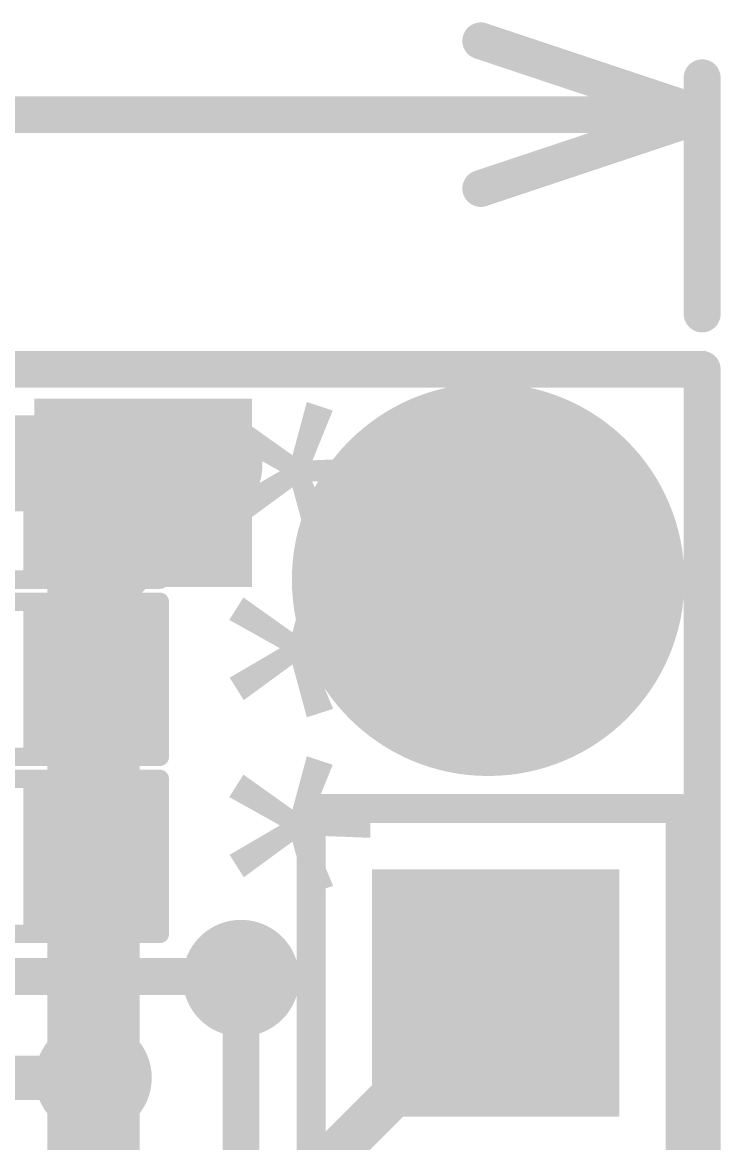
# Model space of a CAD drawing. Header units: millimetres. Extents: x -0.12 to 2.11, y 0 to 1.55.
# Drawn here: x 1.9187 to 2.108, y 1.2454 to 1.549 of the extents above; entities that cross this region are included whole.
import ezdxf

# ---------------------------------------------------------------- set-up
doc = ezdxf.new("R2010")
doc.units = ezdxf.units.MM
doc.header["$MEASUREMENT"] = 0
for name, color, linetype in [('BottomLayer', 5, 'Continuous'), ('BottomSolder', 6, 'Continuous'), ('Mechanical1', 6, 'Continuous'), ('Mechanical2', 216, 'Continuous'), ('MultiLayer', 9, 'Continuous'), ('PadHoleLayer', 156, 'Continuous'), ('TopLayer', 1, 'Continuous'), ('TopOverlay', 2, 'Continuous'), ('TopPaste', 8, 'Continuous'), ('TopSolder', 216, 'Continuous'), ('ViaHoleLayer', 16, 'Continuous')]:
    doc.layers.add(name, color=color, linetype=linetype)
doc.styles.add('Arial', font='', dxfattribs={"height": 0.2})
doc.styles.get('Arial').set_extended_font_data('Arial')

# ---------------------------------------------------------------- blocks, each defined once
blk = doc.blocks.new('R___0603_15')
at = {"layer": 'TopLayer'}
for points in [[(-0.015, 0.0175), (-0.015, -0.0175), (-0.045, -0.0175), (-0.045, 0.0175)], [(0.045, 0.0175), (0.045, -0.0175), (0.015, -0.0175), (0.015, 0.0175)]]:
    blk.add_hatch(color=1, dxfattribs=at).paths.add_polyline_path(points)
at = {"layer": 'TopPaste'}
for points in [[(-0.015, 0.0175), (-0.015, -0.0175), (-0.045, -0.0175), (-0.045, 0.0175)], [(0.045, 0.0175), (0.045, -0.0175), (0.015, -0.0175), (0.015, 0.0175)]]:
    blk.add_hatch(color=8, dxfattribs=at).paths.add_polyline_path(points)
at = {"layer": 'TopSolder'}
for points in [[(-0.011, 0.0215), (-0.011, -0.0215), (-0.049, -0.0215), (-0.049, 0.0215)], [(0.049, 0.0215), (0.049, -0.0215), (0.011, -0.0215), (0.011, 0.0215)]]:
    blk.add_hatch(color=216, dxfattribs=at).paths.add_polyline_path(points)
at = {"layer": 'TopOverlay', "const_width": 0.005}
for points in [[(-0.048, -0.021), (-0.048, 0.021)], [(-0.048, 0.021), (0.048, 0.021)], [(0.048, -0.021), (0.048, 0.021)], [(-0.048, -0.021), (0.048, -0.021)]]:
    blk.add_lwpolyline(points, dxfattribs=at)
at = {"layer": 'TopOverlay', "const_width": 0.0025}
for points in [[(-0.04925, 0.021, 1), (-0.04675, 0.021, 1)], [(-0.04925, 0.021, 1), (-0.04675, 0.021, 1)], [(0.04675, 0.021, 1), (0.04925, 0.021, 1)], [(0.04675, 0.021, 1), (0.04925, 0.021, 1)], [(-0.04925, -0.021, 1), (-0.04675, -0.021, 1)], [(-0.04925, -0.021, 1), (-0.04675, -0.021, 1)], [(0.04675, -0.021, 1), (0.04925, -0.021, 1)], [(0.04675, -0.021, 1), (0.04925, -0.021, 1)]]:
    blk.add_lwpolyline(points, format="xyb", close=True, dxfattribs=at)
blk = doc.blocks.new('R___0603_16')
at = {"layer": 'TopLayer'}
for points in [[(-0.015, 0.0175), (-0.015, -0.0175), (-0.045, -0.0175), (-0.045, 0.0175)], [(0.045, 0.0175), (0.045, -0.0175), (0.015, -0.0175), (0.015, 0.0175)]]:
    blk.add_hatch(color=1, dxfattribs=at).paths.add_polyline_path(points)
at = {"layer": 'TopPaste'}
for points in [[(-0.015, 0.0175), (-0.015, -0.0175), (-0.045, -0.0175), (-0.045, 0.0175)], [(0.045, 0.0175), (0.045, -0.0175), (0.015, -0.0175), (0.015, 0.0175)]]:
    blk.add_hatch(color=8, dxfattribs=at).paths.add_polyline_path(points)
at = {"layer": 'TopSolder'}
for points in [[(-0.011, 0.0215), (-0.011, -0.0215), (-0.049, -0.0215), (-0.049, 0.0215)], [(0.049, 0.0215), (0.049, -0.0215), (0.011, -0.0215), (0.011, 0.0215)]]:
    blk.add_hatch(color=216, dxfattribs=at).paths.add_polyline_path(points)
at = {"layer": 'TopOverlay', "const_width": 0.005}
for points in [[(-0.048, -0.021), (-0.048, 0.021)], [(-0.048, 0.021), (0.048, 0.021)], [(0.048, -0.021), (0.048, 0.021)], [(-0.048, -0.021), (0.048, -0.021)]]:
    blk.add_lwpolyline(points, dxfattribs=at)
at = {"layer": 'TopOverlay', "const_width": 0.0025}
for points in [[(-0.04925, 0.021, 1), (-0.04675, 0.021, 1)], [(-0.04925, 0.021, 1), (-0.04675, 0.021, 1)], [(0.04675, 0.021, 1), (0.04925, 0.021, 1)], [(0.04675, 0.021, 1), (0.04925, 0.021, 1)], [(-0.04925, -0.021, 1), (-0.04675, -0.021, 1)], [(-0.04925, -0.021, 1), (-0.04675, -0.021, 1)], [(0.04675, -0.021, 1), (0.04925, -0.021, 1)], [(0.04675, -0.021, 1), (0.04925, -0.021, 1)]]:
    blk.add_lwpolyline(points, format="xyb", close=True, dxfattribs=at)
blk = doc.blocks.new('R___0603_18')
at = {"layer": 'TopLayer'}
for points in [[(-0.015, 0.0175), (-0.015, -0.0175), (-0.045, -0.0175), (-0.045, 0.0175)], [(0.045, 0.0175), (0.045, -0.0175), (0.015, -0.0175), (0.015, 0.0175)]]:
    blk.add_hatch(color=1, dxfattribs=at).paths.add_polyline_path(points)
at = {"layer": 'TopPaste'}
for points in [[(-0.015, 0.0175), (-0.015, -0.0175), (-0.045, -0.0175), (-0.045, 0.0175)], [(0.045, 0.0175), (0.045, -0.0175), (0.015, -0.0175), (0.015, 0.0175)]]:
    blk.add_hatch(color=8, dxfattribs=at).paths.add_polyline_path(points)
at = {"layer": 'TopSolder'}
for points in [[(-0.011, 0.0215), (-0.011, -0.0215), (-0.049, -0.0215), (-0.049, 0.0215)], [(0.049, 0.0215), (0.049, -0.0215), (0.011, -0.0215), (0.011, 0.0215)]]:
    blk.add_hatch(color=216, dxfattribs=at).paths.add_polyline_path(points)
at = {"layer": 'TopOverlay', "const_width": 0.005}
for points in [[(-0.048, -0.021), (-0.048, 0.021)], [(-0.048, 0.021), (0.048, 0.021)], [(0.048, -0.021), (0.048, 0.021)], [(-0.048, -0.021), (0.048, -0.021)]]:
    blk.add_lwpolyline(points, dxfattribs=at)
at = {"layer": 'TopOverlay', "const_width": 0.0025}
for points in [[(-0.04925, 0.021, 1), (-0.04675, 0.021, 1)], [(-0.04925, 0.021, 1), (-0.04675, 0.021, 1)], [(0.04675, 0.021, 1), (0.04925, 0.021, 1)], [(0.04675, 0.021, 1), (0.04925, 0.021, 1)], [(-0.04925, -0.021, 1), (-0.04675, -0.021, 1)], [(-0.04925, -0.021, 1), (-0.04675, -0.021, 1)], [(0.04675, -0.021, 1), (0.04925, -0.021, 1)], [(0.04675, -0.021, 1), (0.04925, -0.021, 1)]]:
    blk.add_lwpolyline(points, format="xyb", close=True, dxfattribs=at)
blk = doc.blocks.new('HDR1X6__32')
at = {"layer": 'BottomLayer'}
blk.add_hatch(color=5, dxfattribs=at).paths.add_polyline_path([(-0.02953, 0.02953), (0.02953, 0.02953), (0.02953, -0.02953), (-0.02953, -0.02953)])
at = {"layer": 'BottomSolder'}
blk.add_hatch(color=6, dxfattribs=at).paths.add_polyline_path([(-0.03353, 0.03353), (0.03353, 0.03353), (0.03353, -0.03353), (-0.03353, -0.03353)])
at = {"layer": 'MultiLayer'}
blk.add_hatch(color=9, dxfattribs=at).paths.add_polyline_path([(-0.02953, 0.02953), (0.02953, 0.02953), (0.02953, -0.02953), (-0.02953, -0.02953)])
at = {"layer": 'PadHoleLayer'}
h = blk.add_hatch(color=156, dxfattribs=at)
edge = h.paths.add_edge_path()
edge.add_arc((0, 0), 0.01772, 0, 360)
at = {"layer": 'TopLayer'}
blk.add_hatch(color=1, dxfattribs=at).paths.add_polyline_path([(-0.02953, 0.02953), (0.02953, 0.02953), (0.02953, -0.02953), (-0.02953, -0.02953)])
at = {"layer": 'TopSolder'}
blk.add_hatch(color=216, dxfattribs=at).paths.add_polyline_path([(-0.03353, 0.03353), (0.03353, 0.03353), (0.03353, -0.03353), (-0.03353, -0.03353)])
at = {"layer": 'TopOverlay', "const_width": 0.00787}
for points in [[(-0.05, -0.05), (-0.05, 0.05)], [(0.55, 0.05), (-0.05, 0.05)], [(0.55, -0.05), (-0.05, -0.05)]]:
    blk.add_lwpolyline(points, dxfattribs=at)
at = {"layer": 'TopOverlay', "const_width": 0.00394}
for points in [[(-0.05197, 0.05, 1), (-0.04803, 0.05, 1)], [(-0.05197, 0.05, 1), (-0.04803, 0.05, 1)], [(-0.05197, -0.05, 1), (-0.04803, -0.05, 1)], [(-0.05197, -0.05, 1), (-0.04803, -0.05, 1)]]:
    blk.add_lwpolyline(points, format="xyb", close=True, dxfattribs=at)

msp = doc.modelspace()

# ---------------------------------------------------------------- hatches: boundary and pattern name
at = {"layer": 'BottomLayer'}
h = msp.add_hatch(color=5, dxfattribs=at)
edge = h.paths.add_edge_path()
edge.add_arc((2.045, 1.398), 0.04921, 0, 360)
h = msp.add_hatch(color=5, dxfattribs=at)
edge = h.paths.add_edge_path()
edge.add_arc((1.968, 1.429), 0.01181, 0, 360)
h = msp.add_hatch(color=5, dxfattribs=at)
edge = h.paths.add_edge_path()
edge.add_arc((1.978, 1.29), 0.01181, 0, 360)
h = msp.add_hatch(color=5, dxfattribs=at)
edge = h.paths.add_edge_path()
edge.add_arc((1.938, 1.263), 0.01181, 0, 360)
at = {"layer": 'BottomSolder'}
h = msp.add_hatch(color=6, dxfattribs=at)
edge = h.paths.add_edge_path()
edge.add_arc((2.045, 1.398), 0.05321, 0, 360)
h = msp.add_hatch(color=6, dxfattribs=at)
edge = h.paths.add_edge_path()
edge.add_arc((1.968, 1.429), 0.01581, 0, 360)
h = msp.add_hatch(color=6, dxfattribs=at)
edge = h.paths.add_edge_path()
edge.add_arc((1.978, 1.29), 0.01581, 0, 360)
h = msp.add_hatch(color=6, dxfattribs=at)
edge = h.paths.add_edge_path()
edge.add_arc((1.938, 1.263), 0.01581, 0, 360)
at = {"layer": 'MultiLayer'}
h = msp.add_hatch(color=9, dxfattribs=at)
edge = h.paths.add_edge_path()
edge.add_arc((2.045, 1.398), 0.04921, 0, 360)
at = {"layer": 'PadHoleLayer'}
h = msp.add_hatch(color=156, dxfattribs=at)
edge = h.paths.add_edge_path()
edge.add_arc((2.045, 1.398), 0.03937, 0, 360)
at = {"layer": 'TopLayer'}
msp.add_hatch(color=1, dxfattribs=at).paths.add_polyline_path([(1.922, 1.396), (1.981, 1.396), (1.981, 1.447), (1.922, 1.447)])
h = msp.add_hatch(color=1, dxfattribs=at)
edge = h.paths.add_edge_path()
edge.add_arc((2.045, 1.398), 0.04921, 0, 360)
h = msp.add_hatch(color=1, dxfattribs=at)
edge = h.paths.add_edge_path()
edge.add_arc((1.968, 1.429), 0.01181, 0, 360)
h = msp.add_hatch(color=1, dxfattribs=at)
edge = h.paths.add_edge_path()
edge.add_arc((1.978, 1.29), 0.01181, 0, 360)
h = msp.add_hatch(color=1, dxfattribs=at)
edge = h.paths.add_edge_path()
edge.add_arc((1.938, 1.263), 0.01181, 0, 360)
at = {"layer": 'TopSolder'}
h = msp.add_hatch(color=216, dxfattribs=at)
edge = h.paths.add_edge_path()
edge.add_arc((2.045, 1.398), 0.05321, 0, 360)
h = msp.add_hatch(color=216, dxfattribs=at)
edge = h.paths.add_edge_path()
edge.add_arc((1.968, 1.429), 0.01581, 0, 360)
h = msp.add_hatch(color=216, dxfattribs=at)
edge = h.paths.add_edge_path()
edge.add_arc((1.978, 1.29), 0.01581, 0, 360)
h = msp.add_hatch(color=216, dxfattribs=at)
edge = h.paths.add_edge_path()
edge.add_arc((1.938, 1.263), 0.01581, 0, 360)
at = {"layer": 'ViaHoleLayer'}
h = msp.add_hatch(color=16, dxfattribs=at)
edge = h.paths.add_edge_path()
edge.add_arc((1.968, 1.429), 0.00591, 0, 360)
h = msp.add_hatch(color=16, dxfattribs=at)
edge = h.paths.add_edge_path()
edge.add_arc((1.978, 1.29), 0.00591, 0, 360)
h = msp.add_hatch(color=16, dxfattribs=at)
edge = h.paths.add_edge_path()
edge.add_arc((1.938, 1.263), 0.00591, 0, 360)

# ---------------------------------------------------------------- linework, layer by layer
at = {"layer": 'BottomLayer'}
for points, const_width in [([(1.7965, 1.429), (1.968, 1.429)], 0.025), ([(1.938, 1.399), (1.968, 1.429)], 0.025), ([(1.938, 1.263), (1.938, 1.399)], 0.025), ([(1.978, 1.155), (1.978, 1.29)], 0.01), ([(1.938, 1.137), (1.938, 1.263)], 0.025)]:
    msp.add_lwpolyline(points, dxfattribs=dict(at, const_width=const_width))
for points, const_width in [([(1.96175, 1.429, 1), (1.97425, 1.429, 1)], 0.0125), ([(1.96175, 1.429, 1), (1.97425, 1.429, 1)], 0.0125), ([(1.93175, 1.399, 1), (1.94425, 1.399, 1)], 0.0125), ([(1.93175, 1.399, 1), (1.94425, 1.399, 1)], 0.0125), ([(1.9755, 1.29, 1), (1.9805, 1.29, 1)], 0.005), ([(1.93175, 1.263, 1), (1.94425, 1.263, 1)], 0.0125), ([(1.93175, 1.263, 1), (1.94425, 1.263, 1)], 0.0125)]:
    msp.add_lwpolyline(points, format="xyb", close=True, dxfattribs=dict(at, const_width=const_width))
at = {"layer": 'Mechanical1', "const_width": 0.01}
for points in [[(2.043, 1.544), (2.103, 1.524)], [(2.103, 1.47), (2.103, 1.534)], [(1.32141, 1.524), (2.103, 1.524)], [(2.043, 1.504), (2.103, 1.524)]]:
    msp.add_lwpolyline(points, dxfattribs=at)
at = {"layer": 'Mechanical1', "const_width": 0.005}
for points in [[(2.0405, 1.544, 1), (2.0455, 1.544, 1)], [(2.1005, 1.534, 1), (2.1055, 1.534, 1)], [(2.1005, 1.524, 1), (2.1055, 1.524, 1)], [(2.1005, 1.524, 1), (2.1055, 1.524, 1)], [(2.1005, 1.524, 1), (2.1055, 1.524, 1)], [(2.0405, 1.504, 1), (2.0455, 1.504, 1)], [(2.1005, 1.47, 1), (2.1055, 1.47, 1)]]:
    msp.add_lwpolyline(points, format="xyb", close=True, dxfattribs=at)
at = {"layer": 'Mechanical2', "const_width": 0.01}
for points in [[(0, 1.455), (2.103, 1.455)], [(2.103, 1.455), (2.103, 0.001)]]:
    msp.add_lwpolyline(points, dxfattribs=at)
at = {"layer": 'Mechanical2', "const_width": 0.005}
msp.add_lwpolyline([(2.1005, 1.455, 1), (2.1055, 1.455, 1)], format="xyb", close=True, dxfattribs=at)
msp.add_lwpolyline([(2.1005, 1.455, 1), (2.1055, 1.455, 1)], format="xyb", close=True, dxfattribs=at)
at = {"layer": 'TopLayer'}
for points, const_width in [([(1.963, 1.424), (1.968, 1.429)], 0.025), ([(1.9365, 1.424), (1.963, 1.424)], 0.025), ([(1.938, 1.371), (1.938, 1.419)], 0.025), ([(1.938, 1.323), (1.938, 1.371)], 0.025), ([(1.79657, 1.29045), (1.97755, 1.29045)], 0.01), ([(1.97755, 1.29045), (1.978, 1.29)], 0.01), ([(1.994, 1.233), (2.047, 1.286)], 0.012), ([(1.86, 1.263), (1.938, 1.263)], 0.012)]:
    msp.add_lwpolyline(points, dxfattribs=dict(at, const_width=const_width))
for points, const_width in [([(1.96175, 1.429, 1), (1.97425, 1.429, 1)], 0.0125), ([(1.93025, 1.424, 1), (1.94275, 1.424, 1)], 0.0125), ([(1.95675, 1.424, 1), (1.96925, 1.424, 1)], 0.0125), ([(1.95675, 1.424, 1), (1.96925, 1.424, 1)], 0.0125), ([(1.93175, 1.419, 1), (1.94425, 1.419, 1)], 0.0125), ([(1.93175, 1.371, 1), (1.94425, 1.371, 1)], 0.0125), ([(1.93175, 1.371, 1), (1.94425, 1.371, 1)], 0.0125), ([(1.93175, 1.323, 1), (1.94425, 1.323, 1)], 0.0125), ([(1.97505, 1.29045, 1), (1.98005, 1.29045, 1)], 0.005), ([(1.97505, 1.29045, 1), (1.98005, 1.29045, 1)], 0.005), ([(1.9755, 1.29, 1), (1.9805, 1.29, 1)], 0.005), ([(2.044, 1.286, 1), (2.05, 1.286, 1)], 0.006), ([(1.935, 1.263, 1), (1.941, 1.263, 1)], 0.006)]:
    msp.add_lwpolyline(points, format="xyb", close=True, dxfattribs=dict(at, const_width=const_width))

# ---------------------------------------------------------------- block references
for name, p in [('R___0603_15', (1.908, 1.419)), ('R___0603_16', (1.908, 1.371)), ('R___0603_18', (1.908, 1.323))]:
    msp.add_blockref(name, p)
at = {"rotation": 270}
msp.add_blockref('HDR1X6__32', (2.047, 1.286), dxfattribs=at)

# ---------------------------------------------------------------- texts
at = {"layer": 'TopOverlay', "style": 'Arial', "text_generation_flag": 2}
for p in [(1.93809, 1.407), (1.93809, 1.359), (1.93809, 1.311)]:
    msp.add_text('*', height=0.075, rotation=270, dxfattribs=at).set_placement(p)

doc.saveas('drawing.dxf')
